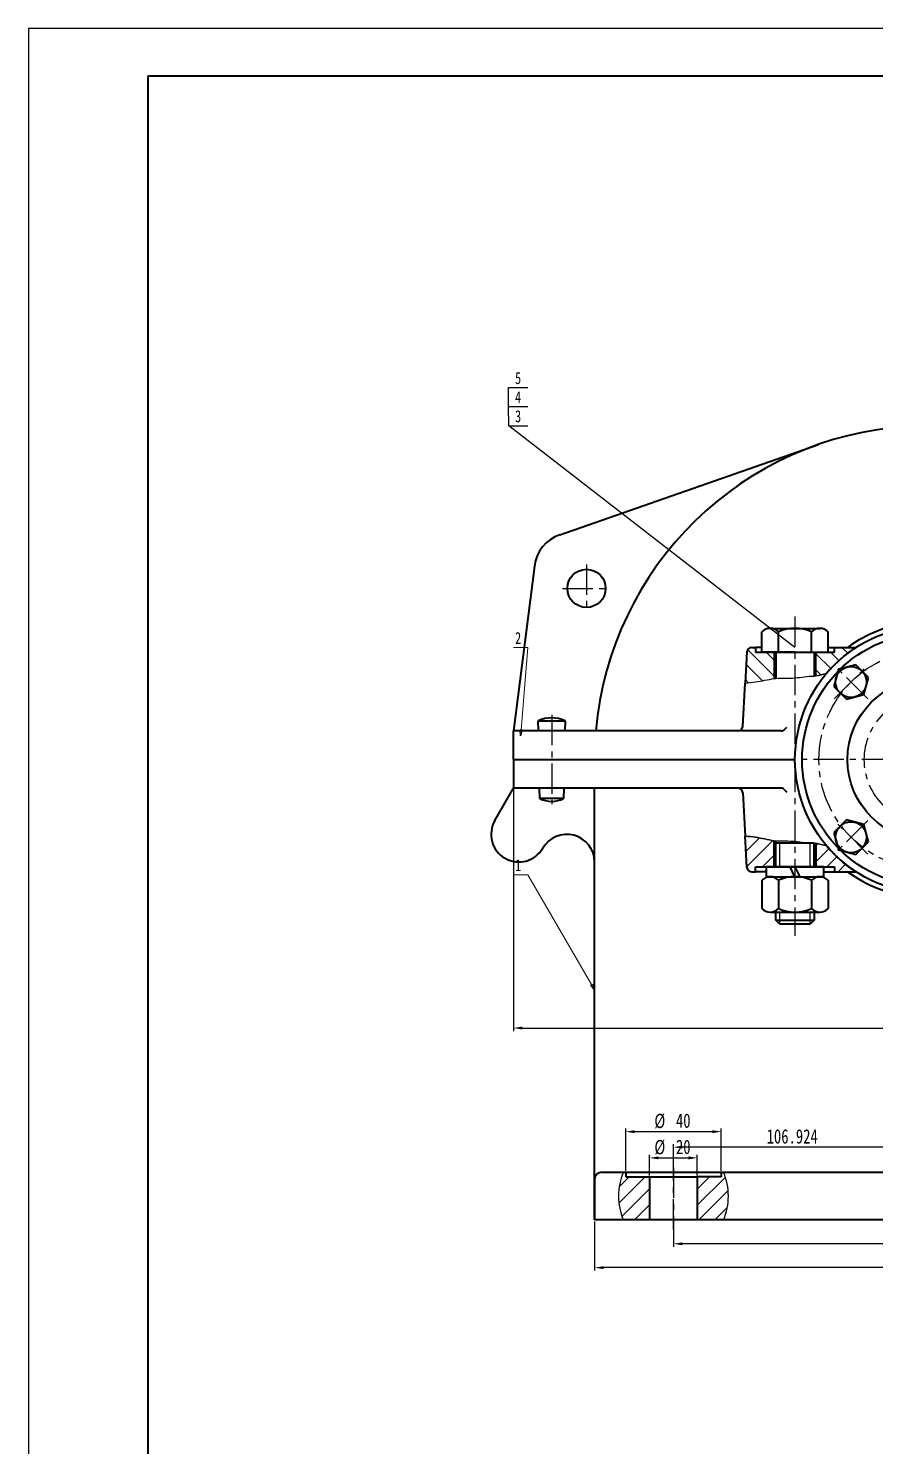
# Paper-space layout 'SW_Model_1' of a CAD drawing. Header units: millimetres. Extents: x -15 to 826, y 0 to 594.
# Drawn here: x -15 to 162.3, y 297 to 594 of the extents above; entities that cross this region are included whole.
import ezdxf

# ---------------------------------------------------------------- set-up
doc = ezdxf.new("R2010")
doc.units = ezdxf.units.MM
doc.linetypes.add('CENTER', pattern=[10.16, 6.35, -1.27, 1.27, -1.27])
for name, color, linetype in [('中心线', 1, 'CENTER'), ('剖面线', 5, 'Continuous'), ('尺寸', 179, 'Continuous'), ('文字', 179, 'Continuous'), ('标注', 179, 'Continuous'), ('细实线', 179, 'Continuous')]:
    doc.layers.add(name, color=color, linetype=linetype)
doc.layers.add('粗实线', color=179, linetype='Continuous', lineweight=35)
doc.styles.add('SLDTEXTSTYLE6', font='TXT', dxfattribs={"width": 0.75})
doc.dimstyles.new('SLDDIMSTYLE0', dxfattribs={"dimtxt": 3, "dimasz": 4.08, "dimexe": 0, "dimexo": 0.0625, "dimgap": 0.75, "dimtad": 2, "dimdec": 0, "dimlfac": 2, "dimrnd": 1e-09, "dimzin": 12, "dimdsep": 46, "dimtxsty": 'SLDTEXTSTYLE6', "dimblk1": 'NONE', "dimblk2": 'NONE', "dimsah": 1, "dimcen": 0.09, "dimadec": 0, "dimazin": 3, "dimtfac": 1, "dimtdec": 3, "dimtofl": 0, "dimtmove": 0, "dimatfit": 3, "dimldrblk": 'NONE', "dimfxl": 0, "dimfrac": 2, "dimtolj": 1, "dimtzin": 12, "dimarcsym": 0})
doc.dimstyles.new('SLDDIMSTYLE1', dxfattribs={"dimtxt": 3, "dimasz": 4.08, "dimexe": 0, "dimexo": 0.0625, "dimgap": 0.75, "dimtad": 2, "dimdec": 3, "dimlfac": 2, "dimrnd": 1e-09, "dimzin": 12, "dimdsep": 46, "dimtxsty": 'SLDTEXTSTYLE6', "dimblk1": 'NONE', "dimblk2": 'NONE', "dimsah": 1, "dimcen": 0.09, "dimadec": 0, "dimazin": 3, "dimtfac": 1, "dimtdec": 3, "dimtofl": 0, "dimtmove": 0, "dimatfit": 3, "dimldrblk": 'NONE', "dimfxl": 0, "dimfrac": 2, "dimtolj": 1, "dimtzin": 12, "dimarcsym": 0})

# ---------------------------------------------------------------- blocks, each defined once
blk = doc.blocks.new('_D')
at = {"layer": '尺寸'}
for p, q in [((115.11, 353.61), (115.11, 357.93)), ((116.98, 357.3), (123.23, 357.3)), ((125.11, 353.61), (125.11, 357.93))]:
    blk.add_line(p, q, dxfattribs=at)
for points in [[(116.98, 357.61), (116.98, 356.99), (115.11, 357.3)], [(123.23, 357.61), (123.23, 356.99), (125.11, 357.3)]]:
    blk.add_solid(points, dxfattribs=at)
at = {"layer": '尺寸', "char_height": 3, "attachment_point": 1, "style": 'SLDTEXTSTYLE6'}
for s, insert in [('%%c', (116.12, 361.06)), ('20', (120.64, 361.11))]:
    blk.add_mtext(s, dxfattribs=dict(at, insert=insert))
blk = doc.blocks.new('_None')
blk = doc.blocks.new('_D_1')
at = {"layer": '尺寸'}
for p, q in [((110.11, 354.61), (110.11, 363.43)), ((111.98, 362.8), (128.23, 362.8)), ((130.11, 354.61), (130.11, 363.43))]:
    blk.add_line(p, q, dxfattribs=at)
for points in [[(111.98, 363.11), (111.98, 362.49), (110.11, 362.8)], [(128.23, 363.11), (128.23, 362.49), (130.11, 362.8)]]:
    blk.add_solid(points, dxfattribs=at)
at = {"layer": '尺寸', "char_height": 3, "attachment_point": 1, "style": 'SLDTEXTSTYLE6'}
for s, insert in [('%%c', (116.12, 366.56)), ('40', (120.64, 366.61))]:
    blk.add_mtext(s, dxfattribs=dict(at, insert=insert))
blk = doc.blocks.new('_D_2')
at = {"layer": '尺寸'}
for p, q in [((120.11, 354.61), (120.11, 360.18)), ((171.7, 359.55), (121.98, 359.55)), ((173.57, 354.61), (173.57, 360.18))]:
    blk.add_line(p, q, dxfattribs=at)
for points in [[(121.98, 359.86), (121.98, 359.24), (120.11, 359.55)], [(171.7, 359.86), (171.7, 359.24), (173.57, 359.55)]]:
    blk.add_solid(points, dxfattribs=at)
at = {"layer": '尺寸', "insert": (139.63, 363.31), "char_height": 3, "attachment_point": 1, "style": 'SLDTEXTSTYLE6'}
blk.add_mtext('106.924', dxfattribs=at)
blk = doc.blocks.new('_D_6')
at = {"layer": '尺寸'}
for p, q in [((120.11, 343.99), (120.11, 338.68)), ((397.03, 343.99), (397.03, 338.68)), ((395.16, 339.3), (121.98, 339.3))]:
    blk.add_line(p, q, dxfattribs=at)
for points in [[(121.98, 339.61), (121.98, 338.99), (120.11, 339.3)], [(395.16, 339.61), (395.16, 338.99), (397.03, 339.3)]]:
    blk.add_solid(points, dxfattribs=at)
at = {"layer": '尺寸', "insert": (251.36, 343.06), "char_height": 3, "attachment_point": 1, "style": 'SLDTEXTSTYLE6'}
blk.add_mtext('553.847', dxfattribs=at)
blk = doc.blocks.new('_D_7')
at = {"layer": '尺寸'}
for p, q in [((86.61, 440.45), (86.61, 383.89)), ((430.53, 440.45), (430.53, 383.89)), ((88.48, 384.51), (428.66, 384.51))]:
    blk.add_line(p, q, dxfattribs=at)
for points in [[(88.48, 384.83), (88.48, 384.2), (86.61, 384.51)], [(428.66, 384.83), (428.66, 384.2), (430.53, 384.51)]]:
    blk.add_solid(points, dxfattribs=at)
at = {"layer": '尺寸', "insert": (251.36, 388.28), "char_height": 3, "attachment_point": 1, "style": 'SLDTEXTSTYLE6'}
blk.add_mtext('687.847', dxfattribs=at)
blk = doc.blocks.new('_D_8')
at = {"layer": '尺寸'}
for p, q in [((103.61, 343.99), (103.61, 333.68)), ((413.53, 343.99), (413.53, 333.68)), ((411.66, 334.3), (105.48, 334.3))]:
    blk.add_line(p, q, dxfattribs=at)
for points in [[(105.48, 334.61), (105.48, 333.99), (103.61, 334.3)], [(411.66, 334.61), (411.66, 333.99), (413.53, 334.3)]]:
    blk.add_solid(points, dxfattribs=at)
at = {"layer": '尺寸', "insert": (251.36, 338.06), "char_height": 3, "attachment_point": 1, "style": 'SLDTEXTSTYLE6'}
blk.add_mtext('619.847', dxfattribs=at)

psp = doc.layouts.new('SW_Model_1')

# ---------------------------------------------------------------- hatches: boundary and pattern name
at = {"layer": '剖面线'}
h = psp.add_hatch(dxfattribs=at)
h.set_pattern_fill('ANSI31', color=256, scale=0.75, angle=90, style=0)
edge = h.paths.add_edge_path(flags=0)
edge.add_arc((136.51507, 463.26275), 1, 90, 176.7295121)
edge.add_line((135.5167, 463.3198), (135.14334, 456.78598))
edge.add_spline(control_points=[(135.14334, 456.78598), (135.87061, 456.85941), (137.90768, 457.06508), (139.90886, 457.50386), (141.19558, 457.78598)], knot_values=[0, 0, 0, 0, 4.383100191, 12.276926893, 12.276926893, 12.276926893, 12.276926893], weights=[1, 1, 1, 1, 1], degree=3, periodic=0)
edge.add_line((141.19558, 457.78598), (141.19558, 463.26275))
edge.add_line((141.19558, 463.26275), (137.32058, 463.26275))
edge.add_line((137.32058, 463.26275), (137.32058, 464.26275))
edge.add_line((137.32058, 464.26275), (136.51507, 464.26275))
h = psp.add_hatch(dxfattribs=at)
h.set_pattern_fill('ANSI31', color=256, scale=0.75, angle=90, style=0)
edge = h.paths.add_edge_path(flags=0)
edge.add_spline(control_points=[(152.14249, 458.78598), (151.41019, 458.61931), (150.67789, 458.45265), (149.94558, 458.28598)], knot_values=[0, 0, 0, 0, 4.506170669, 4.506170669, 4.506170669, 4.506170669], weights=[1, 1, 1, 1], degree=3, periodic=0)
edge.add_line((149.94558, 458.28598), (149.94558, 463.26275))
edge.add_line((149.94558, 463.26275), (153.82058, 463.26275))
edge.add_line((153.82058, 463.26275), (153.82058, 464.26275))
edge.add_line((153.82058, 464.26275), (158.34725, 464.26275))
edge.add_arc((173.57058, 440.76275), 28, 122.9352305, 139.9327177)
h = psp.add_hatch(dxfattribs=at)
h.set_pattern_fill('ANSI31', color=256, scale=0.75, style=0)
edge = h.paths.add_edge_path(flags=0)
edge.add_arc((136.51507, 418.26275), 1, 183.2704879, 270)
edge.add_line((136.51507, 417.26275), (137.32058, 417.26275))
edge.add_line((137.32058, 417.26275), (137.32058, 418.26275))
edge.add_line((137.32058, 418.26275), (141.19558, 418.26275))
edge.add_line((141.19558, 418.26275), (141.19558, 423.73952))
edge.add_spline(control_points=[(141.19558, 423.73952), (139.90886, 424.02164), (137.90768, 424.46042), (135.87061, 424.66609), (135.14334, 424.73952)], knot_values=[0, 0, 0, 0, 7.893826702, 12.276926893, 12.276926893, 12.276926893, 12.276926893], weights=[1, 1, 1, 1, 1], degree=3, periodic=0)
edge.add_line((135.14334, 424.73952), (135.5167, 418.2057))
h = psp.add_hatch(dxfattribs=at)
h.set_pattern_fill('ANSI31', color=256, scale=0.75, style=0)
edge = h.paths.add_edge_path(flags=0)
edge.add_spline(control_points=[(152.14249, 422.73952), (151.41019, 422.90619), (150.67789, 423.07285), (149.94558, 423.23952)], knot_values=[0, 0, 0, 0, 4.506170669, 4.506170669, 4.506170669, 4.506170669], weights=[1, 1, 1, 1], degree=3, periodic=0)
edge.add_line((149.94558, 423.23952), (149.94558, 418.26275))
edge.add_line((149.94558, 418.26275), (153.82058, 418.26275))
edge.add_line((153.82058, 418.26275), (153.82058, 417.26275))
edge.add_line((153.82058, 417.26275), (158.34725, 417.26275))
edge.add_arc((173.57058, 440.76275), 28, 220.0672823, 237.0647695, ccw=False)
h = psp.add_hatch(dxfattribs=at)
h.set_pattern_fill('ANSI31', color=256, scale=0.75, style=0)
edge = h.paths.add_edge_path(flags=0)
edge.add_line((109.60883, 354.301), (110.10883, 354.301))
edge.add_line((110.10883, 354.301), (110.10883, 353.301))
edge.add_line((110.10883, 353.301), (115.10883, 353.301))
edge.add_line((115.10883, 353.301), (115.10883, 344.301))
edge.add_line((115.10883, 344.301), (109.60883, 344.301))
edge.add_arc((121.60883, 349.301), 13, 157.3801351, 202.6198649, ccw=False)
h = psp.add_hatch(dxfattribs=at)
h.set_pattern_fill('ANSI31', color=256, scale=0.75, style=0)
edge = h.paths.add_edge_path(flags=0)
edge.add_line((130.60883, 354.301), (130.10883, 354.301))
edge.add_line((130.10883, 354.301), (130.10883, 353.301))
edge.add_line((130.10883, 353.301), (125.10883, 353.301))
edge.add_line((125.10883, 353.301), (125.10883, 344.301))
edge.add_line((125.10883, 344.301), (130.60883, 344.301))
edge.add_arc((118.60883, 349.301), 13, 337.3801351, 382.6198649)
at = {"layer": '标注'}
h = psp.add_hatch(dxfattribs=at)
h.set_pattern_fill('ANSI31', color=256, scale=0.5, style=0)
h.paths.add_polyline_path([(88.0022, 447.0255), (88.41751, 446.99182), (88.10883, 445.76275)], flags=0)
h = psp.add_hatch(dxfattribs=at)
h.set_pattern_fill('ANSI31', color=256, scale=0.5, style=0)
h.paths.add_polyline_path([(102.80108, 393.50831), (103.16142, 393.71751), (103.60883, 392.53188)], flags=0)

# ---------------------------------------------------------------- linework, layer by layer
at = {"layer": '中心线'}
for p, q in [((101.90117, 481.64607), (101.90117, 471.64607)), ((96.90117, 476.64607), (106.90117, 476.64607)), ((145.57058, 470.76275), (145.57058, 403.81275)), ((160.84266, 453.49067), (153.77159, 460.56174)), ((153.77159, 453.49067), (160.84266, 460.56174)), ((94.60883, 450.11275), (94.60883, 431.41275)), ((206.57058, 440.76275), (140.57058, 440.76275)), ((160.84266, 428.03483), (153.77159, 420.96376)), ((160.84266, 420.96376), (153.77159, 428.03483)), ((120.10883, 342.301), (120.10883, 356.301)), ((120.10883, 355.301), (120.10883, 343.301))]:
    psp.add_line(p, q, dxfattribs=at)
for radius in [23, 13.4815]:
    psp.add_circle((173.57058, 440.76275), radius, dxfattribs=at)
at = {"layer": '剖面线'}
for p, q in [((137.32058, 464.26275), (136.51507, 464.26275)), ((137.32058, 463.26275), (137.32058, 464.26275)), ((153.82058, 463.26275), (153.82058, 464.26275)), ((153.82058, 464.26275), (158.34725, 464.26275)), ((135.5167, 463.3198), (135.14334, 456.78598)), ((141.19558, 463.26275), (137.32058, 463.26275)), ((141.19558, 457.78598), (141.19558, 463.26275)), ((149.94558, 458.28598), (149.94558, 463.26275)), ((149.94558, 463.26275), (153.82058, 463.26275)), ((135.14334, 424.73952), (135.5167, 418.2057)), ((141.19558, 418.26275), (141.19558, 423.73952)), ((149.94558, 423.23952), (149.94558, 418.26275)), ((136.51507, 417.26275), (137.32058, 417.26275)), ((137.32058, 417.26275), (137.32058, 418.26275)), ((137.32058, 418.26275), (141.19558, 418.26275)), ((149.94558, 418.26275), (153.82058, 418.26275)), ((153.82058, 418.26275), (153.82058, 417.26275)), ((153.82058, 417.26275), (158.34725, 417.26275)), ((109.60883, 354.301), (110.10883, 354.301)), ((110.10883, 354.301), (110.10883, 353.301)), ((130.10883, 354.301), (130.10883, 353.301)), ((130.60883, 354.301), (130.10883, 354.301)), ((110.10883, 353.301), (115.10883, 353.301)), ((115.10883, 353.301), (115.10883, 344.301)), ((130.10883, 353.301), (125.10883, 353.301)), ((125.10883, 353.301), (125.10883, 344.301)), ((115.10883, 344.301), (109.60883, 344.301)), ((125.10883, 344.301), (130.60883, 344.301))]:
    psp.add_line(p, q, dxfattribs=at)
for centre, radius, start, end in [((136.51507, 463.26275), 1, 90, 176.7295121), ((173.57058, 440.76275), 28, 122.9352305, 139.9327177), ((173.57058, 440.76275), 28, 220.0672823, 237.0647695), ((136.51507, 418.26275), 1, 183.2704879, 270), ((121.60883, 349.301), 13, 157.3801351, 202.6198649), ((118.60883, 349.301), 13, 337.3801351, 22.6198649)]:
    psp.add_arc(centre, radius, start, end, dxfattribs=at)
for points, knots in [([(135.14334, 456.78598), (135.87061, 456.85941), (137.90768, 457.06508), (139.90886, 457.50386), (141.19558, 457.78598)], [0, 0, 0, 0, 4.383100191, 12.276926893, 12.276926893, 12.276926893, 12.276926893]), ([(141.19558, 423.73952), (139.90886, 424.02164), (137.90768, 424.46042), (135.87061, 424.66609), (135.14334, 424.73952)], [0, 0, 0, 0, 7.893826702, 12.276926893, 12.276926893, 12.276926893, 12.276926893])]:
    psp.add_open_spline(points, degree=3, knots=knots, dxfattribs=at)
for points in [[(152.14249, 458.78598), (151.41019, 458.61931), (150.67789, 458.45265), (149.94558, 458.28598)], [(152.14249, 422.73952), (151.41019, 422.90619), (150.67789, 423.07285), (149.94558, 423.23952)]]:
    psp.add_open_spline(points, degree=3, dxfattribs=at)
at = {"layer": '文字'}
for p, q in [((826, 594), (-15, 594)), ((-15, 594), (-15, 0))]:
    psp.add_line(p, q, dxfattribs=at)
at = {"layer": '标注'}
for p, q in [((85.59883, 514.7245), (85.59383, 518.7245)), ((85.59383, 518.7245), (89.59383, 518.7245)), ((85.60883, 510.7245), (85.59883, 514.7245)), ((85.59883, 514.7245), (89.59883, 514.7245)), ((145.57058, 464.26275), (85.60383, 510.7245)), ((85.60383, 510.7245), (89.60383, 510.7245)), ((88.10883, 445.76275), (88.0022, 447.0255)), ((88.0022, 447.0255), (88.41751, 446.99182)), ((88.41751, 446.99182), (88.10883, 445.76275)), ((102.80108, 393.50831), (103.16142, 393.71751)), ((103.60883, 392.53188), (102.80108, 393.50831)), ((103.16142, 393.71751), (103.60883, 392.53188))]:
    psp.add_line(p, q, dxfattribs=at)
at = {"layer": '标注', "linetype": 'Continuous', "lineweight": 18}
for p, q in [((89.60883, 464.26275), (86.60883, 464.26275)), ((88.20985, 447.00866), (89.60883, 464.26275)), ((89.60883, 416.64731), (86.60883, 416.64731)), ((102.98125, 393.61291), (89.60883, 416.64731))]:
    psp.add_line(p, q, dxfattribs=at)
at = {"layer": '粗实线'}
for p, q in [((816, 584), (10, 584)), ((10, 584), (10, 10)), ((96.28466, 487.87136), (150.49728, 506.81023)), ((90.98646, 481.32421), (86.60883, 446.76275)), ((138.64238, 463.26275), (138.64238, 467.54531)), ((140.37443, 468.26275), (150.76674, 468.26275)), ((142.10648, 463.26275), (142.10648, 467.54531)), ((149.03468, 463.26275), (149.03468, 467.54531)), ((152.49879, 463.26275), (152.49879, 467.54531)), ((136.51507, 464.26275), (137.32058, 464.26275)), ((138.64238, 464.26275), (137.32058, 464.26275)), ((137.32058, 464.26275), (137.32058, 463.26275)), ((152.49879, 464.26275), (153.82058, 464.26275)), ((153.82058, 463.26275), (153.82058, 464.26275)), ((153.82058, 464.26275), (158.34725, 464.26275)), ((135.5167, 463.3198), (135.14334, 456.78598)), ((137.32058, 463.26275), (141.19558, 463.26275)), ((145.57058, 463.26275), (138.64238, 463.26275)), ((141.19558, 463.26275), (141.19558, 457.78598)), ((141.19558, 463.26275), (149.94558, 463.26275)), ((141.57058, 463.26275), (141.57058, 457.79098)), ((145.57058, 463.26275), (152.49879, 463.26275)), ((149.57058, 463.26275), (149.57058, 458.28098)), ((149.94558, 458.28598), (149.94558, 463.26275)), ((149.94558, 463.26275), (153.82058, 463.26275)), ((158.27842, 460.65111), (154.65351, 459.67982)), ((160.93203, 457.9975), (158.27842, 460.65111)), ((154.65351, 459.67982), (153.68222, 456.05492)), ((159.96074, 454.37259), (160.93203, 457.9975)), ((134.62447, 447.7057), (135.14334, 456.78598)), ((153.68222, 456.05492), (156.33584, 453.4013)), ((156.33584, 453.4013), (159.96074, 454.37259)), ((91.78283, 448.91275), (97.43483, 448.91275)), ((91.82583, 446.76275), (91.78283, 448.91275)), ((97.43483, 448.91275), (97.39183, 446.76275)), ((86.60883, 440.76275), (86.60883, 446.76275)), ((142.7388, 446.76275), (86.60883, 446.76275)), ((133.62609, 446.76275), (133.57058, 446.76275)), ((143.30519, 446.99736), (143.87159, 447.56376)), ((86.60883, 440.76275), (145.57058, 440.76275)), ((86.60883, 440.76275), (86.60883, 434.76275)), ((82.70883, 428.00775), (86.60883, 434.76275)), ((142.7388, 434.76275), (86.60883, 434.76275)), ((92.10883, 432.61275), (92.06583, 434.76275)), ((97.15183, 434.76275), (97.10883, 432.61275)), ((103.60883, 344.301), (103.60883, 434.76275)), ((133.62609, 434.76275), (133.57058, 434.76275)), ((134.62447, 433.8198), (135.14334, 424.73952)), ((143.30519, 434.52814), (143.87159, 433.96174)), ((97.10883, 432.61275), (92.10883, 432.61275)), ((156.33584, 428.1242), (153.68222, 425.47058)), ((159.96074, 427.15291), (156.33584, 428.1242)), ((135.5167, 418.2057), (135.14334, 424.73952)), ((153.68222, 425.47058), (154.65351, 421.84568)), ((160.93203, 423.528), (159.96074, 427.15291)), ((141.19558, 418.26275), (141.19558, 423.73952)), ((141.57058, 418.26275), (141.57058, 423.73452)), ((149.57058, 423.26275), (141.57058, 423.26275)), ((149.57058, 418.26275), (149.57058, 423.24452)), ((149.94558, 423.23952), (149.94558, 418.26275)), ((154.65351, 421.84568), (158.27842, 420.87439)), ((158.27842, 420.87439), (160.93203, 423.528)), ((136.51507, 417.26275), (137.32058, 417.26275)), ((137.32058, 417.26275), (137.32058, 418.26275)), ((137.32058, 418.26275), (141.19558, 418.26275)), ((139.52058, 417.26275), (137.32058, 417.26275)), ((151.62058, 418.26275), (139.52058, 418.26275)), ((139.52058, 418.26275), (139.52058, 416.21275)), ((139.52058, 416.21275), (151.62058, 416.21275)), ((140.37443, 416.21275), (150.76674, 416.21275)), ((141.19558, 418.26275), (149.94558, 418.26275)), ((145.57058, 416.21275), (144.54558, 418.26275)), ((145.57058, 418.26275), (146.59558, 416.21275)), ((149.94558, 418.26275), (153.82058, 418.26275)), ((151.62058, 416.21275), (151.62058, 418.26275)), ((151.62058, 417.26275), (153.82058, 417.26275)), ((153.82058, 418.26275), (153.82058, 417.26275)), ((153.82058, 417.26275), (158.34725, 417.26275)), ((138.64238, 415.49531), (138.64238, 409.53019)), ((142.10648, 415.49531), (142.10648, 409.53019)), ((149.03468, 415.49531), (149.03468, 409.53019)), ((152.49879, 415.49531), (152.49879, 409.53019)), ((140.37443, 408.81275), (150.76674, 408.81275)), ((141.57058, 407.11275), (141.57058, 408.81275)), ((142.37058, 406.31275), (141.57058, 407.11275)), ((141.57058, 407.11275), (149.57058, 407.11275)), ((149.57058, 407.11275), (148.77058, 406.31275)), ((149.57058, 408.81275), (149.57058, 407.11275)), ((148.77058, 406.31275), (142.37058, 406.31275)), ((105.10883, 354.301), (333.57058, 354.301)), ((110.10883, 354.301), (110.10883, 353.301)), ((130.10883, 354.301), (130.10883, 353.301)), ((103.60883, 352.801), (103.60883, 344.301)), ((110.10883, 353.301), (115.10883, 353.301)), ((115.10883, 353.301), (125.10883, 353.301)), ((115.10883, 353.301), (115.10883, 344.301)), ((130.10883, 353.301), (125.10883, 353.301)), ((125.10883, 353.301), (125.10883, 344.301)), ((333.57058, 344.301), (103.60883, 344.301))]:
    psp.add_line(p, q, dxfattribs=at)
for centre, radius in [((101.90117, 476.64607), 4), ((173.57058, 440.76275), 28), ((173.57058, 440.76275), 26.5), ((157.30713, 457.02621), 3.25), ((173.57058, 440.76275), 17), ((157.30713, 424.49929), 3.25)]:
    psp.add_circle(centre, radius, dxfattribs=at)
for centre, radius, start, end in [((173.57058, 440.76275), 69.96175, 93.5833217, 175.0802047), ((98.92305, 480.31895), 8, 109.2565668, 172.7812421), ((173.57058, 440.76275), 29, 96.9319062, 125.8703643), ((140.37443, 465.81326), 2.44949, 45, 135), ((145.57058, 459.54095), 8.7218, 66.598161, 113.401839), ((150.76674, 465.81326), 2.44949, 45, 135), ((136.51507, 463.26275), 1, 90, 176.7295121), ((173.57058, 440.76275), 28, 122.9352305, 139.9327177), ((94.60883, 442.55752), 6.95523, 66.0265706, 113.9734294), ((133.62609, 447.76275), 1, 270, 356.7295121), ((142.7388, 447.56376), 0.80101, 270, 315), ((133.62609, 433.76275), 1, 3.2704879, 90), ((142.7388, 433.96174), 0.80101, 45, 90), ((94.60883, 437.52108), 5.50833, 243.0085334, 296.9914666), ((87.73178, 425.10775), 5.8, 150, 330), ((97.77768, 419.30775), 5.8, 0, 150), ((173.57058, 440.76275), 28, 220.0672823, 237.0647695), ((136.51507, 418.26275), 1, 183.2704879, 270), ((140.37443, 413.76326), 2.44949, 45, 135), ((145.57058, 407.49095), 8.7218, 66.598161, 113.401839), ((150.76674, 413.76326), 2.44949, 45, 135), ((173.57058, 440.76275), 29, 234.1296357, 263.0680938), ((140.37443, 411.26224), 2.44949, 225, 315), ((145.57058, 417.53455), 8.7218, 246.598161, 293.401839), ((150.76674, 411.26224), 2.44949, 225, 315), ((105.10883, 352.801), 1.5, 90, 180)]:
    psp.add_arc(centre, radius, start, end, dxfattribs=at)
at = {"layer": '细实线'}
for p, q in [((142.37058, 418.26275), (142.37058, 423.26275)), ((148.77058, 418.26275), (148.77058, 423.26275)), ((142.37058, 406.31275), (142.37058, 408.81275)), ((148.77058, 406.31275), (148.77058, 408.81275)), ((109.60883, 354.301), (110.10883, 354.301)), ((130.60883, 354.301), (130.10883, 354.301)), ((109.60883, 344.301), (115.10883, 344.301)), ((130.60883, 344.301), (125.10883, 344.301))]:
    psp.add_line(p, q, dxfattribs=at)
for centre, start, end in [((121.60883, 349.301), 157.3801351, 202.6198649), ((118.60883, 349.301), 337.3801351, 22.6198649)]:
    psp.add_arc(centre, 13, start, end, dxfattribs=at)
for points, knots in [([(135.14334, 456.78598), (135.87061, 456.85941), (137.90768, 457.06508), (139.90886, 457.50386), (141.19558, 457.78598)], [0, 0, 0, 0, 4.383100191, 12.276926893, 12.276926893, 12.276926893, 12.276926893]), ([(141.19558, 457.78598), (141.32057, 457.78778), (142.77904, 457.80877), (145.5853, 457.74532), (148.35542, 458.27294), (149.82055, 458.28495), (149.94558, 458.28598)], [0, 0, 0, 0, 0.750066664, 8.752322596, 16.791234214, 17.541300877, 17.541300877, 17.541300877, 17.541300877]), ([(135.14334, 424.73952), (135.87061, 424.66609), (137.90768, 424.46042), (139.90886, 424.02164), (141.19558, 423.73952)], [0, 0, 0, 0, 4.383100191, 12.276926893, 12.276926893, 12.276926893, 12.276926893]), ([(141.19558, 423.73952), (141.32057, 423.73772), (142.77904, 423.71673), (145.5853, 423.78018), (148.35542, 423.25256), (149.82055, 423.24055), (149.94558, 423.23952)], [0, 0, 0, 0, 0.750066664, 8.752322596, 16.791234214, 17.541300877, 17.541300877, 17.541300877, 17.541300877])]:
    psp.add_open_spline(points, degree=3, knots=knots, dxfattribs=at)
for points in [[(149.94558, 458.28598), (150.67789, 458.45265), (151.41019, 458.61931), (152.14249, 458.78598)], [(149.94558, 423.23952), (150.67789, 423.07285), (151.41019, 422.90619), (152.14249, 422.73952)]]:
    psp.add_open_spline(points, degree=3, dxfattribs=at)

# ---------------------------------------------------------------- texts
at = {"layer": '文字', "char_height": 2.5, "attachment_point": 2, "style": 'SLDTEXTSTYLE6'}
for s, insert in [('5', (87.56866, 521.96453)), ('4', (87.57366, 517.96453)), ('3', (87.57866, 513.96453)), ('2', (87.58366, 467.50278)), ('1', (87.58366, 419.88734))]:
    psp.add_mtext(s, dxfattribs=dict(at, insert=insert))

# ---------------------------------------------------------------- dimensions: what is measured, and where the dimension line sits
at = {"layer": '尺寸'}
for base, p1, p2, picture, middle in [((86.60883, 386.32525), (430.53233, 440.76275), (86.60883, 440.76275), '_D_7', (258.57058, 386.32525)), ((173.5705833333, 361.3635), (120.1088333333, 354.301), (173.5705833333, 354.301), '_D_2', (146.8397083333, 361.3635)), ((397.03233, 341.1135), (120.10883, 344.301), (397.03233, 344.301), '_D_6', (258.57058, 341.1135))]:
    dim = psp.add_linear_dim(base=base, p1=p1, p2=p2, dimstyle='SLDDIMSTYLE1', dxfattribs=at)
    dim.commit()
    dim.dimension.update_dxf_attribs({"geometry": picture, "text_midpoint": middle, "dimtype": 160})
for base, p1, p2, picture, middle in [((110.10883, 364.6135), (130.10883, 354.301), (110.10883, 354.301), '_D_1', (120.10883, 364.6135)), ((115.10883, 359.1135), (125.10883, 353.301), (115.10883, 353.301), '_D', (120.10883, 359.1135))]:
    dim = psp.add_linear_dim(base=base, p1=p1, p2=p2, text='%%c<>', dimstyle='SLDDIMSTYLE0', dxfattribs=at)
    dim.commit()
    dim.dimension.update_dxf_attribs({"geometry": picture, "text_midpoint": middle, "dimtype": 160})
dim = psp.add_linear_dim(base=(413.53233, 336.1135), p1=(103.60883, 344.301), p2=(413.53233, 344.301), angle=0, dimstyle='SLDDIMSTYLE1', dxfattribs=at)
dim.commit()
dim.dimension.update_dxf_attribs({"geometry": '_D_8', "text_midpoint": (258.57058, 336.1135), "dimtype": 160})

doc.saveas('drawing.dxf')
